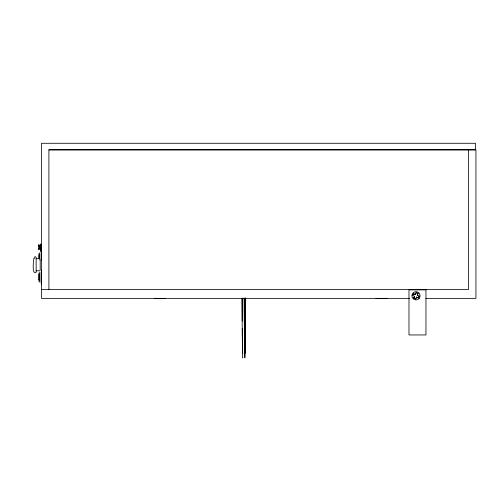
<?xml version="1.0" encoding="UTF-8"?>
<svg xmlns="http://www.w3.org/2000/svg" width="501" height="501" viewBox="0 0 501 501"><rect width="100%" height="100%" fill="white"/><g stroke="black" fill="none" stroke-linecap="round" stroke-linejoin="round"><path stroke-width="0.75" d="M40.594 244.212L40.594 250.3L40.594 249.886M38.997 281.481L39.015 272.888M39.059 258.303L39.072 253.456M39.836 282.282L39.855 272.093M39.867 260.019L39.88 252.642M40.449 251.702L40.587 251.095M41.307 284.286L41.332 270.052M41.345 260.044L41.358 250.606M39.072 279.038L39.072 278.594L39.065 279.032M39.097 255.892L39.103 256.33L39.109 255.879M39.103 254.959L39.109 255.335L39.109 254.953M415.342 294.419C417.176 288.952 415.962 297.287 413.469 293.624L412.661 295.584L414.665 296.354L413.757 298.245L414.665 296.354M416.575 297.124L415.698 299.053L416.575 297.124L418.435 297.945L418.968 296.642M415.467 294.431L413.569 293.624L412.661 295.584M419.137 295.997L418.335 297.945L416.475 297.124M419.237 295.997L417.239 295.227L418.041 293.329M41.307 277.792L41.307 278.606M41.307 276.502L41.307 277.26M41.307 279.057L41.301 279.827M41.314 275.274L41.314 275.894M41.301 280.216L41.301 280.854M41.314 274.172L41.314 274.611M40.061 270.74L36.147 270.847M41.301 281.174L41.301 281.812M41.301 281.869L41.301 282.263M48.898 149.899L475.95 149.899L475.95 298.364L425.85 298.364M39.328 245.778L38.903 245.778L38.903 246.511M38.903 246.072L39.328 246.091M38.903 246.392L39.328 246.392M38.903 248.02L39.328 248.02M38.903 248.321L39.328 248.339M39.328 248.634L38.903 248.427M36.147 258.716L39.786 258.716M41.514 289.622L468.397 289.622L468.397 149.899M417.239 295.227L418.141 293.329L416.106 292.521M409.417 298.364L41.514 298.364L41.514 143.28L475.524 143.28L475.524 149.774L48.898 149.774L48.898 289.622M154.245 298.446L165.436 298.446M376.013 298.446L387.204 298.446M413.757 298.245L415.799 299.053M41.477 253.193L41.477 260.044M41.477 274.636L41.477 281.362M40.875 244.526L40.875 244.112L40.875 250.3L40.875 249.886M40.875 248.753L40.875 249.398M40.193 259.881L40.193 269.958M39.328 245.377L39.328 249.035M39.328 245.596L39.328 246.505M39.328 246.843L39.328 247.569M39.328 247.907L39.328 248.815M38.903 245.014L38.903 244.67L38.903 249.736L38.903 249.398M414.051 298.496A3.394 3.369 -90 0 1 413.431 297.87M245.534 298.039A84.882 0.683 90 0 1 244.876 357.902A84.882 0.683 90 0 1 244.219 298.039M244.256 298.277A80.642 0.651 90 0 0 245.045 350.775L245.127 347.318A80.642 0.651 90 0 0 245.496 298.057M242.797 357.72A84.882 0.683 90 0 1 242.096 298.039M242.76 353.656A80.642 0.651 90 0 1 242.277 328.349M242.233 321.122A80.642 0.651 90 0 1 242.133 298.277M39.072 277.516L39.072 277.98L39.078 277.504M39.097 256.957L39.103 257.42L39.097 256.957M39.072 276.402L39.078 276.865L39.078 276.389M39.065 279.602L39.065 279.965L39.072 279.589M39.072 275.337L39.078 275.775L39.078 275.331M34.024 258.303C33.548 259.581 31.594 275.469 36.147 272.262L36.122 257.245L35.421 256.712L34.719 256.844L34.024 258.303M39.072 274.404L39.078 274.78L39.078 274.398M425.956 289.872L408.979 289.872L408.979 334.95L425.956 334.95L425.956 289.872M419.249 298.302A4.127 4.089 -90 0 0 416.531 291.695A4.127 4.089 -90 0 0 412.223 297.369A4.127 4.089 -90 0 0 419.249 298.302"/></g></svg>
